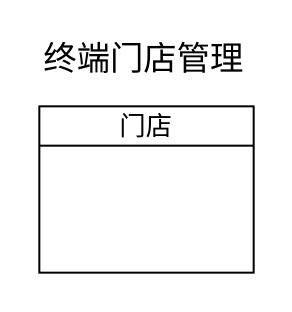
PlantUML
@startuml
title 终端门店管理
hide circle
hide empty members
class 门店
@enduml
